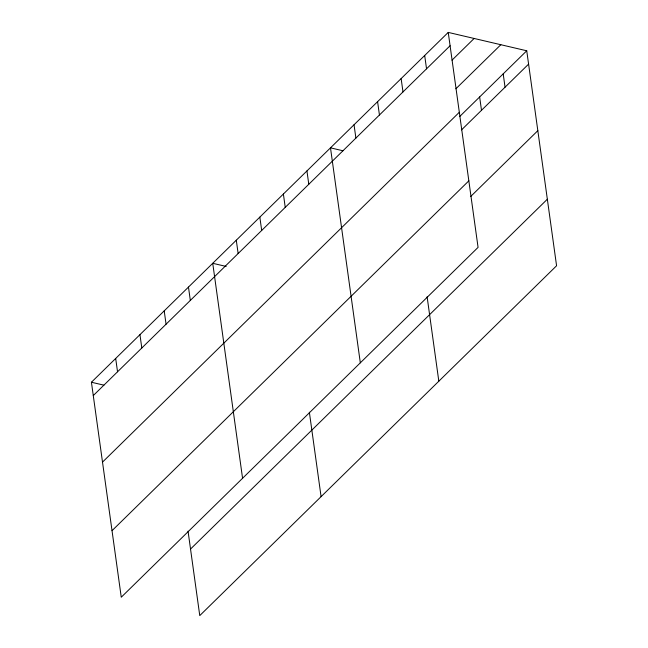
<?xml version="1.0" encoding="UTF-8"?>
<svg xmlns="http://www.w3.org/2000/svg" width="648" height="648" viewBox="0 0 648 648"><rect width="100%" height="100%" fill="white"/><g stroke="black" fill="none" stroke-linecap="round" stroke-linejoin="round"><path stroke-width="0.97" d="M448.238 32.4L478.07 247.382L121.257 597.221L91.425 382.239L448.238 32.4L526.743 50.779L556.575 265.761L199.762 615.6L188.05 531.174M93.272 395.58L450.085 45.741M452.02 60.159L474.142 38.467M455.876 88.792L500.839 44.712M102.505 462.121L459.319 112.282M459.667 116.551L526.743 50.779M461.514 129.892L528.598 64.12M112.023 530.68L468.836 180.841M470.748 196.433L537.832 130.661M190.528 549.059L547.341 199.22M342.962 150.765L330.488 147.849L360.32 362.823M226.176 266.441L212.738 263.299L242.571 478.273M91.425 382.239L103.899 385.163M503.196 73.872L505.051 87.205M479.65 96.957L481.496 110.298M424.683 55.493L426.538 68.826M401.136 78.578L402.991 91.919M427.113 296.784L438.826 381.21M377.59 101.671L379.436 115.004M354.035 124.756L355.89 138.097M306.941 170.934L308.788 184.275M283.387 194.027L285.241 207.368M309.363 412.225L321.084 496.651M259.84 217.112L261.687 230.453M236.285 240.206L238.14 253.546M188.479 287.08L190.326 300.421M164.211 310.87L166.066 324.211M139.952 334.66L141.799 348M115.684 358.449L117.539 371.79"/></g></svg>
